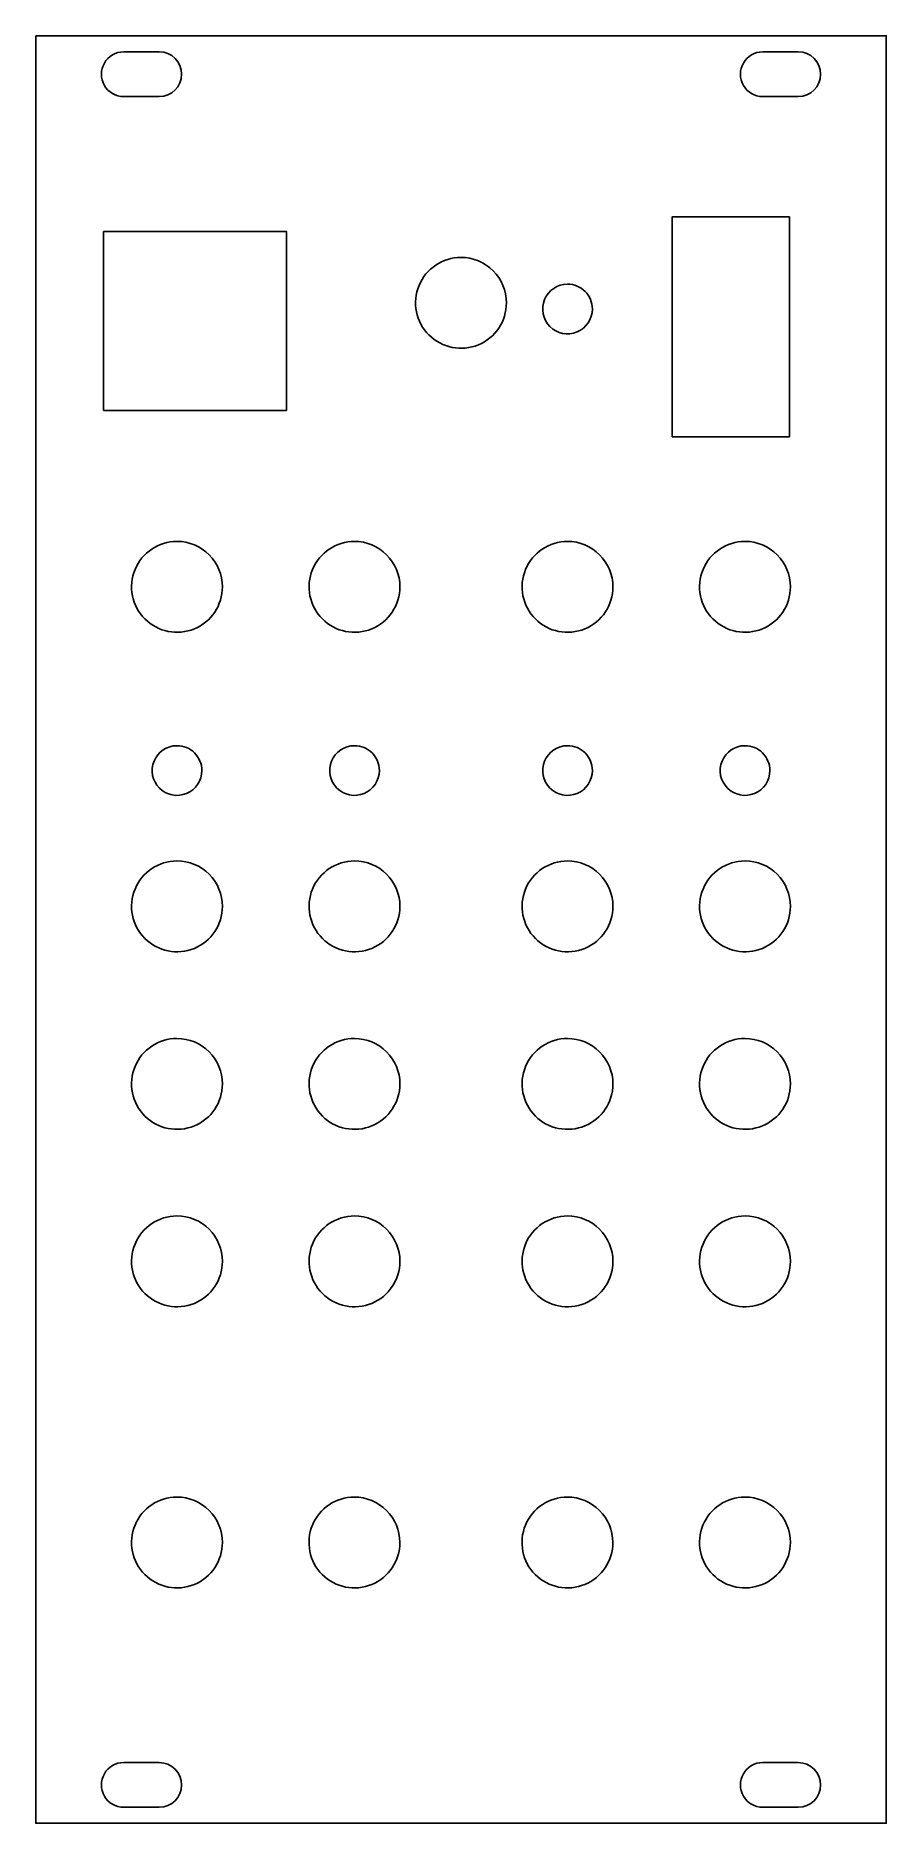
# Model space of a CAD drawing. Header units: millimetres. Extents: x 0 to 61, y 0 to 128.
import ezdxf

# ---------------------------------------------------------------- set-up
doc = ezdxf.new("R2010")
doc.units = ezdxf.units.MM
doc.layers.add('Cut', color=7, linetype='CONTINUOUS')

msp = doc.modelspace()

# ---------------------------------------------------------------- linework, layer by layer
at = {"layer": 'Cut', "color": 7}
for points in [[(0.056376, 127.94401), (60.903632, 127.94401), (60.903632, 0.05676), (0.056376, 0.05676)], [(4.91263, 113.942271), (17.9842, 113.942271), (17.9842, 101.139884), (4.91263, 101.139884)], [(53.97, 114.998001), (45.588, 114.998001), (45.588, 99.250001), (53.97, 99.250001)], [(30.48, 112.084)], [(38.1, 110.172)], [(10.16, 91.764)], [(22.86, 91.764)], [(38.1, 91.764)], [(50.8, 91.764)], [(10.16, 77.152)], [(22.86, 77.152)], [(38.1, 77.152)], [(50.8, 77.152)], [(10.16, 68.904)], [(22.86, 68.904)], [(38.1, 68.904)], [(50.8, 68.904)], [(10.16, 56.204)], [(22.86, 56.204)], [(38.1, 56.204)], [(50.8, 56.204)], [(10.16, 43.504)], [(22.86, 43.504)], [(38.1, 43.504)], [(50.8, 43.504)], [(10.16, 23.394)], [(22.854992, 23.394)], [(38.094992, 23.394)], [(50.794992, 23.394)]]:
    msp.add_lwpolyline(points, close=True, dxfattribs=at)
for points in [[(8.89, 126.794), (6.350001, 126.794)], [(54.61, 126.794), (52.07, 126.794)], [(6.350001, 123.594), (8.89, 123.594)], [(52.07, 123.594), (54.61, 123.594)], [(8.89, 4.4), (6.350001, 4.4)], [(54.61, 4.4), (52.07, 4.4)], [(6.350001, 1.2), (8.89, 1.2)], [(52.07, 1.2), (54.61, 1.2)]]:
    msp.add_lwpolyline(points, dxfattribs=at)
for points in [[(6.350001, 126.794), (5.778186, 126.794286), (5.249684, 126.48939), (4.963694, 125.994231)], [(10.4892, 125.194), (10.4892, 126.077343), (9.773343, 126.793558), (8.89, 126.794)], [(52.07, 126.794), (51.498185, 126.794286), (50.969683, 126.48939), (50.683693, 125.994231)], [(56.2092, 125.194), (56.2092, 126.077343), (55.493343, 126.793558), (54.61, 126.794)], [(4.963694, 125.994231), (4.677703, 125.499072), (4.677703, 124.888928), (4.963694, 124.393769)], [(50.683693, 125.994231), (50.397702, 125.499072), (50.397702, 124.888928), (50.683693, 124.393769)], [(4.963694, 124.393769), (5.249684, 123.89861), (5.778186, 123.593714), (6.350001, 123.594)], [(8.89, 123.594), (9.773343, 123.594442), (10.4892, 124.310657), (10.4892, 125.194)], [(50.683693, 124.393769), (50.969683, 123.89861), (51.498185, 123.593714), (52.07, 123.594)], [(54.61, 123.594), (55.493343, 123.594442), (56.2092, 124.310657), (56.2092, 125.194)], [(30.48, 112.084), (29.165498, 112.084), (27.98043, 111.292163), (27.477392, 110.077721)], [(32.778097, 111.132097), (32.168604, 111.74159), (31.341954, 112.084), (30.48, 112.084)], [(27.477392, 110.077721), (26.974353, 108.863279), (27.252409, 107.465396), (28.181903, 106.535903)], [(33.73, 108.834), (33.73, 109.695954), (33.38759, 110.522604), (32.778097, 111.132097)], [(38.1, 110.172), (37.380866, 110.172), (36.732543, 109.738804), (36.457342, 109.074411)], [(39.357236, 109.651236), (39.023796, 109.984676), (38.571555, 110.172), (38.1, 110.172)], [(31.723721, 105.831392), (32.938163, 106.33443), (33.73, 107.519498), (33.73, 108.834)], [(36.457342, 109.074411), (36.182142, 108.410018), (36.33426, 107.645269), (36.842764, 107.136764)], [(39.878, 108.394), (39.878, 108.865555), (39.690676, 109.317796), (39.357236, 109.651236)], [(38.780411, 106.751342), (39.444804, 107.026543), (39.878, 107.674866), (39.878, 108.394)], [(28.181903, 106.535903), (29.111396, 105.606409), (30.509279, 105.328353), (31.723721, 105.831392)], [(36.842764, 107.136764), (37.351269, 106.62826), (38.116018, 106.476142), (38.780411, 106.751342)], [(10.16, 91.764), (8.845498, 91.764), (7.66043, 90.972163), (7.157392, 89.757721)], [(12.458097, 90.812097), (11.848604, 91.42159), (11.021954, 91.764), (10.16, 91.764)], [(13.41, 88.514), (13.41, 89.375954), (13.06759, 90.202604), (12.458097, 90.812097)], [(22.86, 91.764), (21.545498, 91.764), (20.36043, 90.972163), (19.857392, 89.757721)], [(25.158097, 90.812097), (24.548604, 91.42159), (23.721954, 91.764), (22.86, 91.764)], [(26.11, 88.514), (26.11, 89.375954), (25.76759, 90.202604), (25.158097, 90.812097)], [(38.1, 91.764), (36.785498, 91.764), (35.60043, 90.972163), (35.097392, 89.757721)], [(40.398097, 90.812097), (39.788604, 91.42159), (38.961954, 91.764), (38.1, 91.764)], [(41.35, 88.514), (41.35, 89.375954), (41.00759, 90.202604), (40.398097, 90.812097)], [(50.8, 91.764), (49.485498, 91.764), (48.30043, 90.972163), (47.797392, 89.757721)], [(53.098097, 90.812097), (52.488604, 91.42159), (51.661954, 91.764), (50.8, 91.764)], [(54.05, 88.514), (54.05, 89.375954), (53.70759, 90.202604), (53.098097, 90.812097)], [(7.157392, 89.757721), (6.654353, 88.543279), (6.932409, 87.145396), (7.861903, 86.215903)], [(19.857392, 89.757721), (19.354353, 88.543279), (19.632409, 87.145396), (20.561903, 86.215903)], [(35.097392, 89.757721), (34.594353, 88.543279), (34.872409, 87.145396), (35.801903, 86.215903)], [(47.797392, 89.757721), (47.294353, 88.543279), (47.572409, 87.145396), (48.501903, 86.215903)], [(11.403721, 85.511392), (12.618163, 86.01443), (13.41, 87.199498), (13.41, 88.514)], [(24.103721, 85.511392), (25.318163, 86.01443), (26.11, 87.199498), (26.11, 88.514)], [(39.343721, 85.511392), (40.558163, 86.01443), (41.35, 87.199498), (41.35, 88.514)], [(52.043721, 85.511392), (53.258163, 86.01443), (54.05, 87.199498), (54.05, 88.514)], [(7.861903, 86.215903), (8.791396, 85.286409), (10.189279, 85.008353), (11.403721, 85.511392)], [(20.561903, 86.215903), (21.491396, 85.286409), (22.889279, 85.008353), (24.103721, 85.511392)], [(35.801903, 86.215903), (36.731396, 85.286409), (38.129279, 85.008353), (39.343721, 85.511392)], [(48.501903, 86.215903), (49.431396, 85.286409), (50.829279, 85.008353), (52.043721, 85.511392)], [(10.16, 77.152), (9.440866, 77.152), (8.792543, 76.718804), (8.517342, 76.054411)], [(11.417236, 76.631236), (11.083796, 76.964676), (10.631555, 77.152), (10.16, 77.152)], [(22.86, 77.152), (22.140866, 77.152), (21.492543, 76.718804), (21.217342, 76.054411)], [(24.117236, 76.631236), (23.783796, 76.964676), (23.331555, 77.152), (22.86, 77.152)], [(38.1, 77.152), (37.380866, 77.152), (36.732543, 76.718804), (36.457342, 76.054411)], [(39.357236, 76.631236), (39.023796, 76.964676), (38.571555, 77.152), (38.1, 77.152)], [(50.8, 77.152), (50.080866, 77.152), (49.432543, 76.718804), (49.157342, 76.054411)], [(52.057236, 76.631236), (51.723796, 76.964676), (51.271555, 77.152), (50.8, 77.152)], [(8.517342, 76.054411), (8.242142, 75.390018), (8.39426, 74.625269), (8.902764, 74.116764)], [(11.938, 75.374), (11.938, 75.845555), (11.750676, 76.297796), (11.417236, 76.631236)], [(21.217342, 76.054411), (20.942142, 75.390018), (21.09426, 74.625269), (21.602764, 74.116764)], [(24.638, 75.374), (24.638, 75.845555), (24.450676, 76.297796), (24.117236, 76.631236)], [(36.457342, 76.054411), (36.182142, 75.390018), (36.33426, 74.625269), (36.842764, 74.116764)], [(39.878, 75.374), (39.878, 75.845555), (39.690676, 76.297796), (39.357236, 76.631236)], [(49.157342, 76.054411), (48.882142, 75.390018), (49.03426, 74.625269), (49.542764, 74.116764)], [(52.578, 75.374), (52.578, 75.845555), (52.390676, 76.297796), (52.057236, 76.631236)], [(10.840411, 73.731342), (11.504804, 74.006543), (11.938, 74.654866), (11.938, 75.374)], [(23.540411, 73.731342), (24.204804, 74.006543), (24.638, 74.654866), (24.638, 75.374)], [(38.780411, 73.731342), (39.444804, 74.006543), (39.878, 74.654866), (39.878, 75.374)], [(51.480411, 73.731342), (52.144804, 74.006543), (52.578, 74.654866), (52.578, 75.374)], [(8.902764, 74.116764), (9.411269, 73.60826), (10.176018, 73.456142), (10.840411, 73.731342)], [(21.602764, 74.116764), (22.111269, 73.60826), (22.876018, 73.456142), (23.540411, 73.731342)], [(36.842764, 74.116764), (37.351269, 73.60826), (38.116018, 73.456142), (38.780411, 73.731342)], [(49.542764, 74.116764), (50.051269, 73.60826), (50.816018, 73.456142), (51.480411, 73.731342)], [(10.16, 68.904), (8.845498, 68.904), (7.66043, 68.112163), (7.157392, 66.897721)], [(12.458097, 67.952097), (11.848604, 68.56159), (11.021954, 68.904), (10.16, 68.904)], [(13.41, 65.654), (13.41, 66.515954), (13.06759, 67.342604), (12.458097, 67.952097)], [(22.86, 68.904), (21.545498, 68.904), (20.36043, 68.112163), (19.857392, 66.897721)], [(25.158097, 67.952097), (24.548604, 68.56159), (23.721954, 68.904), (22.86, 68.904)], [(26.11, 65.654), (26.11, 66.515954), (25.76759, 67.342604), (25.158097, 67.952097)], [(38.1, 68.904), (36.785498, 68.904), (35.60043, 68.112163), (35.097392, 66.897721)], [(40.398097, 67.952097), (39.788604, 68.56159), (38.961954, 68.904), (38.1, 68.904)], [(41.35, 65.654), (41.35, 66.515954), (41.00759, 67.342604), (40.398097, 67.952097)], [(50.8, 68.904), (49.485498, 68.904), (48.30043, 68.112163), (47.797392, 66.897721)], [(53.098097, 67.952097), (52.488604, 68.56159), (51.661954, 68.904), (50.8, 68.904)], [(54.05, 65.654), (54.05, 66.515954), (53.70759, 67.342604), (53.098097, 67.952097)], [(7.157392, 66.897721), (6.654353, 65.683279), (6.932409, 64.285396), (7.861903, 63.355903)], [(19.857392, 66.897721), (19.354353, 65.683279), (19.632409, 64.285396), (20.561903, 63.355903)], [(35.097392, 66.897721), (34.594353, 65.683279), (34.872409, 64.285396), (35.801903, 63.355903)], [(47.797392, 66.897721), (47.294353, 65.683279), (47.572409, 64.285396), (48.501903, 63.355903)], [(11.403721, 62.651392), (12.618163, 63.15443), (13.41, 64.339498), (13.41, 65.654)], [(24.103721, 62.651392), (25.318163, 63.15443), (26.11, 64.339498), (26.11, 65.654)], [(39.343721, 62.651392), (40.558163, 63.15443), (41.35, 64.339498), (41.35, 65.654)], [(52.043721, 62.651392), (53.258163, 63.15443), (54.05, 64.339498), (54.05, 65.654)], [(7.861903, 63.355903), (8.791396, 62.426409), (10.189279, 62.148353), (11.403721, 62.651392)], [(20.561903, 63.355903), (21.491396, 62.426409), (22.889279, 62.148353), (24.103721, 62.651392)], [(35.801903, 63.355903), (36.731396, 62.426409), (38.129279, 62.148353), (39.343721, 62.651392)], [(48.501903, 63.355903), (49.431396, 62.426409), (50.829279, 62.148353), (52.043721, 62.651392)], [(10.16, 56.204), (8.845498, 56.204), (7.66043, 55.412163), (7.157392, 54.197721)], [(12.458097, 55.252097), (11.848604, 55.86159), (11.021954, 56.204), (10.16, 56.204)], [(13.41, 52.954), (13.41, 53.815954), (13.06759, 54.642604), (12.458097, 55.252097)], [(22.86, 56.204), (21.545498, 56.204), (20.36043, 55.412163), (19.857392, 54.197721)], [(25.158097, 55.252097), (24.548604, 55.86159), (23.721954, 56.204), (22.86, 56.204)], [(26.11, 52.954), (26.11, 53.815954), (25.76759, 54.642604), (25.158097, 55.252097)], [(38.1, 56.204), (36.785498, 56.204), (35.60043, 55.412163), (35.097392, 54.197721)], [(40.398097, 55.252097), (39.788604, 55.86159), (38.961954, 56.204), (38.1, 56.204)], [(41.35, 52.954), (41.35, 53.815954), (41.00759, 54.642604), (40.398097, 55.252097)], [(50.8, 56.204), (49.485498, 56.204), (48.30043, 55.412163), (47.797392, 54.197721)], [(53.098097, 55.252097), (52.488604, 55.86159), (51.661954, 56.204), (50.8, 56.204)], [(54.05, 52.954), (54.05, 53.815954), (53.70759, 54.642604), (53.098097, 55.252097)], [(7.157392, 54.197721), (6.654353, 52.983279), (6.932409, 51.585396), (7.861903, 50.655903)], [(19.857392, 54.197721), (19.354353, 52.983279), (19.632409, 51.585396), (20.561903, 50.655903)], [(35.097392, 54.197721), (34.594353, 52.983279), (34.872409, 51.585396), (35.801903, 50.655903)], [(47.797392, 54.197721), (47.294353, 52.983279), (47.572409, 51.585396), (48.501903, 50.655903)], [(11.403721, 49.951392), (12.618163, 50.45443), (13.41, 51.639498), (13.41, 52.954)], [(24.103721, 49.951392), (25.318163, 50.45443), (26.11, 51.639498), (26.11, 52.954)], [(39.343721, 49.951392), (40.558163, 50.45443), (41.35, 51.639498), (41.35, 52.954)], [(52.043721, 49.951392), (53.258163, 50.45443), (54.05, 51.639498), (54.05, 52.954)], [(7.861903, 50.655903), (8.791396, 49.726409), (10.189279, 49.448353), (11.403721, 49.951392)], [(20.561903, 50.655903), (21.491396, 49.726409), (22.889279, 49.448353), (24.103721, 49.951392)], [(35.801903, 50.655903), (36.731396, 49.726409), (38.129279, 49.448353), (39.343721, 49.951392)], [(48.501903, 50.655903), (49.431396, 49.726409), (50.829279, 49.448353), (52.043721, 49.951392)], [(10.16, 43.504), (8.845498, 43.504), (7.66043, 42.712163), (7.157392, 41.497721)], [(12.458097, 42.552097), (11.848604, 43.16159), (11.021954, 43.504), (10.16, 43.504)], [(22.86, 43.504), (21.545498, 43.504), (20.36043, 42.712163), (19.857392, 41.497721)], [(25.158097, 42.552097), (24.548604, 43.16159), (23.721954, 43.504), (22.86, 43.504)], [(38.1, 43.504), (36.785498, 43.504), (35.60043, 42.712163), (35.097392, 41.497721)], [(40.398097, 42.552097), (39.788604, 43.16159), (38.961954, 43.504), (38.1, 43.504)], [(50.8, 43.504), (49.485498, 43.504), (48.30043, 42.712163), (47.797392, 41.497721)], [(53.098097, 42.552097), (52.488604, 43.16159), (51.661954, 43.504), (50.8, 43.504)], [(13.41, 40.254), (13.41, 41.115954), (13.06759, 41.942604), (12.458097, 42.552097)], [(26.11, 40.254), (26.11, 41.115954), (25.76759, 41.942604), (25.158097, 42.552097)], [(41.35, 40.254), (41.35, 41.115954), (41.00759, 41.942604), (40.398097, 42.552097)], [(54.05, 40.254), (54.05, 41.115954), (53.70759, 41.942604), (53.098097, 42.552097)], [(7.157392, 41.497721), (6.654353, 40.283279), (6.932409, 38.885396), (7.861903, 37.955903)], [(19.857392, 41.497721), (19.354353, 40.283279), (19.632409, 38.885396), (20.561903, 37.955903)], [(35.097392, 41.497721), (34.594353, 40.283279), (34.872409, 38.885396), (35.801903, 37.955903)], [(47.797392, 41.497721), (47.294353, 40.283279), (47.572409, 38.885396), (48.501903, 37.955903)], [(11.403721, 37.251392), (12.618163, 37.75443), (13.41, 38.939498), (13.41, 40.254)], [(24.103721, 37.251392), (25.318163, 37.75443), (26.11, 38.939498), (26.11, 40.254)], [(39.343721, 37.251392), (40.558163, 37.75443), (41.35, 38.939498), (41.35, 40.254)], [(52.043721, 37.251392), (53.258163, 37.75443), (54.05, 38.939498), (54.05, 40.254)], [(7.861903, 37.955903), (8.791396, 37.026409), (10.189279, 36.748353), (11.403721, 37.251392)], [(20.561903, 37.955903), (21.491396, 37.026409), (22.889279, 36.748353), (24.103721, 37.251392)], [(35.801903, 37.955903), (36.731396, 37.026409), (38.129279, 36.748353), (39.343721, 37.251392)], [(48.501903, 37.955903), (49.431396, 37.026409), (50.829279, 36.748353), (52.043721, 37.251392)], [(10.16, 23.394), (8.845498, 23.394), (7.66043, 22.602163), (7.157392, 21.387721)], [(12.458097, 22.442097), (11.848604, 23.05159), (11.021954, 23.394), (10.16, 23.394)], [(22.854992, 23.394), (21.54049, 23.394), (20.355422, 22.602163), (19.852384, 21.387721)], [(25.153089, 22.442097), (24.543596, 23.05159), (23.716946, 23.394), (22.854992, 23.394)], [(38.094992, 23.394), (36.78049, 23.394), (35.595422, 22.602163), (35.092384, 21.387721)], [(40.393089, 22.442097), (39.783596, 23.05159), (38.956946, 23.394), (38.094992, 23.394)], [(50.794992, 23.394), (49.48049, 23.394), (48.295422, 22.602163), (47.792384, 21.387721)], [(53.093089, 22.442097), (52.483596, 23.05159), (51.656946, 23.394), (50.794992, 23.394)], [(13.41, 20.144), (13.41, 21.005954), (13.06759, 21.832604), (12.458097, 22.442097)], [(26.104992, 20.144), (26.104992, 21.005954), (25.762582, 21.832604), (25.153089, 22.442097)], [(41.344992, 20.144), (41.344992, 21.005954), (41.002582, 21.832604), (40.393089, 22.442097)], [(54.044992, 20.144), (54.044992, 21.005954), (53.702582, 21.832604), (53.093089, 22.442097)], [(7.157392, 21.387721), (6.654353, 20.173279), (6.932409, 18.775396), (7.861903, 17.845903)], [(19.852384, 21.387721), (19.349345, 20.173279), (19.627401, 18.775396), (20.556895, 17.845903)], [(35.092384, 21.387721), (34.589345, 20.173279), (34.867401, 18.775396), (35.796895, 17.845903)], [(47.792384, 21.387721), (47.289345, 20.173279), (47.567401, 18.775396), (48.496895, 17.845903)], [(11.403721, 17.141392), (12.618163, 17.64443), (13.41, 18.829498), (13.41, 20.144)], [(24.098713, 17.141392), (25.313155, 17.64443), (26.104992, 18.829498), (26.104992, 20.144)], [(39.338713, 17.141392), (40.553155, 17.64443), (41.344992, 18.829498), (41.344992, 20.144)], [(52.038713, 17.141392), (53.253155, 17.64443), (54.044992, 18.829498), (54.044992, 20.144)], [(7.861903, 17.845903), (8.791396, 16.916409), (10.189279, 16.638353), (11.403721, 17.141392)], [(20.556895, 17.845903), (21.486388, 16.916409), (22.884271, 16.638353), (24.098713, 17.141392)], [(35.796895, 17.845903), (36.726388, 16.916409), (38.124271, 16.638353), (39.338713, 17.141392)], [(48.496895, 17.845903), (49.426388, 16.916409), (50.824271, 16.638353), (52.038713, 17.141392)], [(6.350001, 4.4), (5.778186, 4.400286), (5.249684, 4.09539), (4.963694, 3.600231)], [(10.4892, 2.8), (10.4892, 3.683343), (9.773343, 4.399558), (8.89, 4.4)], [(52.07, 4.4), (51.498185, 4.400286), (50.969683, 4.09539), (50.683693, 3.600231)], [(56.2092, 2.8), (56.2092, 3.683343), (55.493343, 4.399558), (54.61, 4.4)], [(4.963694, 3.600231), (4.677703, 3.105072), (4.677703, 2.494928), (4.963694, 1.999769)], [(8.89, 1.2), (9.773343, 1.200442), (10.4892, 1.916657), (10.4892, 2.8)], [(50.683693, 3.600231), (50.397702, 3.105072), (50.397702, 2.494928), (50.683693, 1.999769)], [(54.61, 1.2), (55.493343, 1.200442), (56.2092, 1.916657), (56.2092, 2.8)], [(4.963694, 1.999769), (5.249684, 1.50461), (5.778186, 1.199714), (6.350001, 1.2)], [(50.683693, 1.999769), (50.969683, 1.50461), (51.498185, 1.199714), (52.07, 1.2)]]:
    msp.add_open_spline(points, degree=3, dxfattribs=at)

doc.saveas('drawing.dxf')
